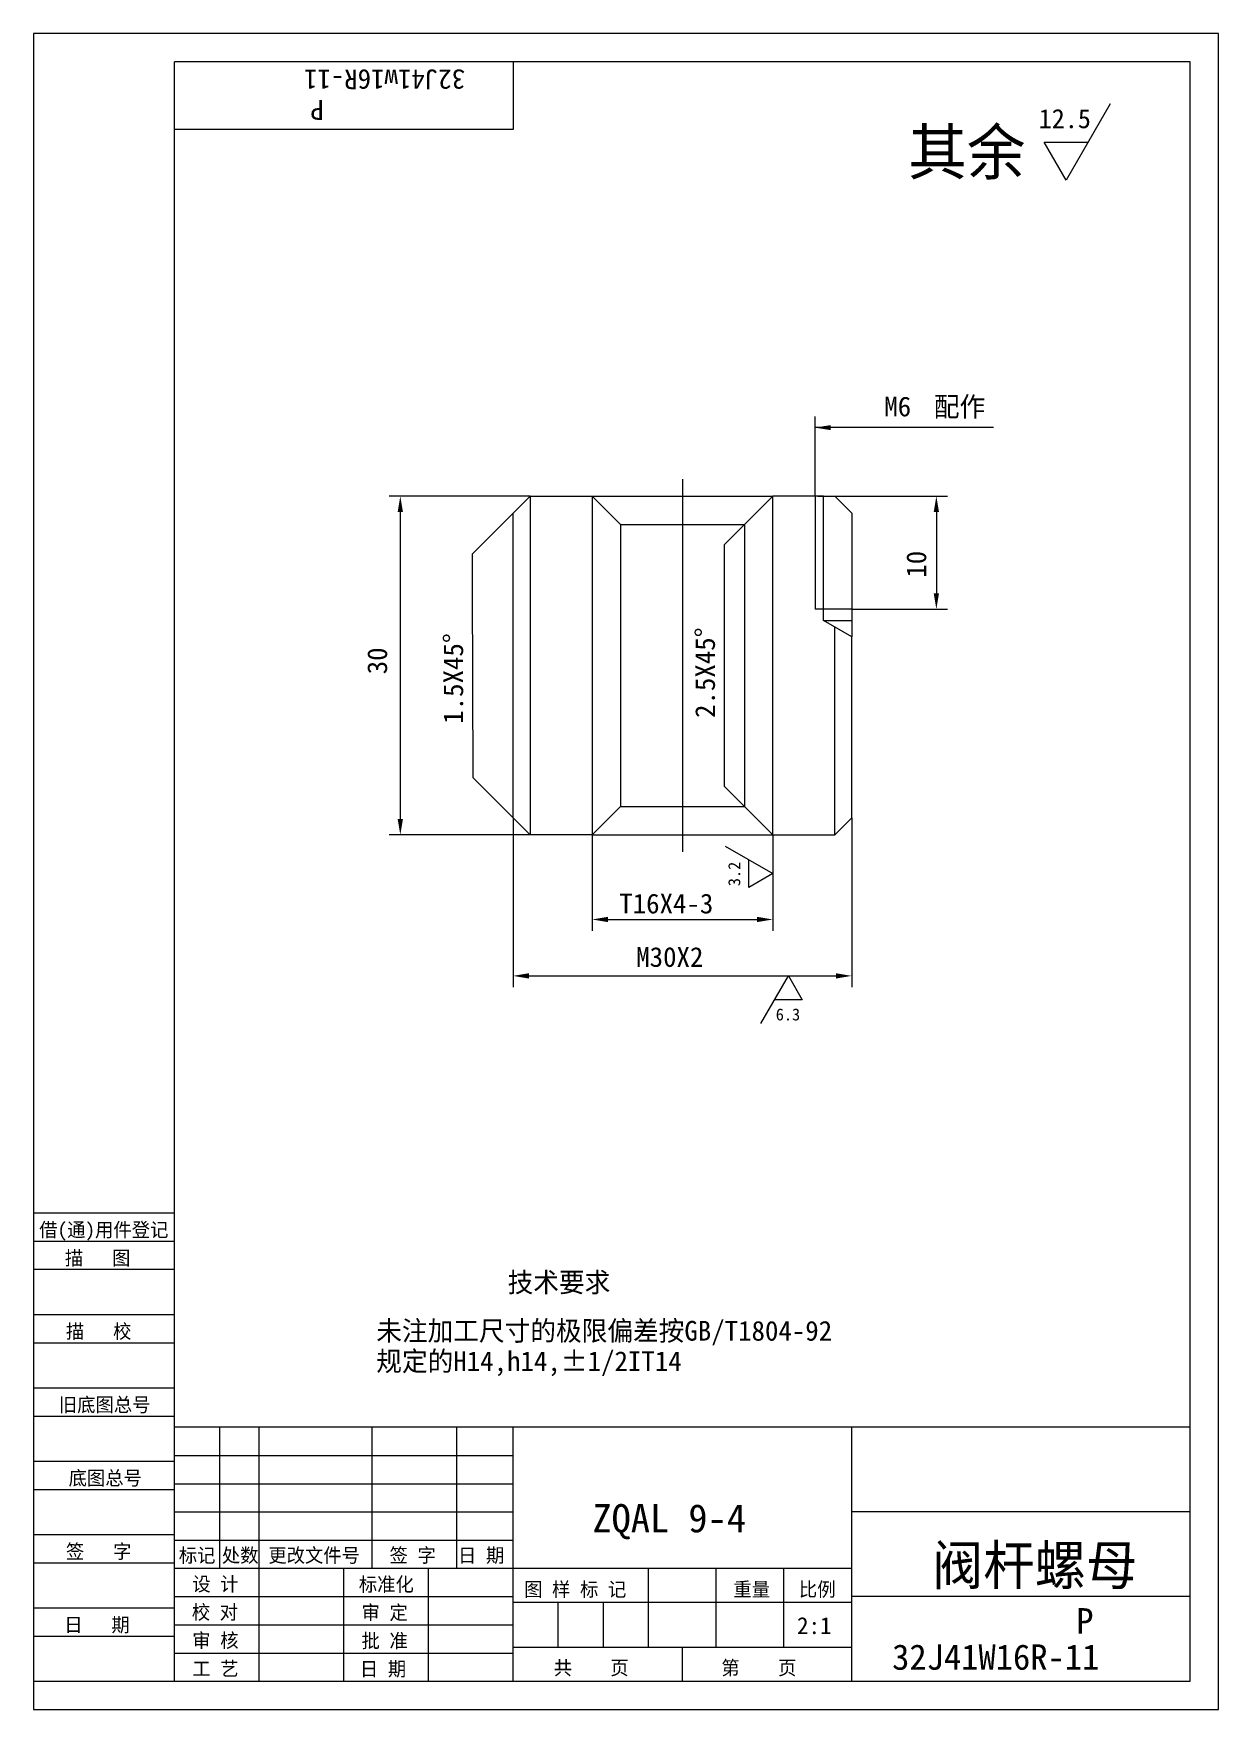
# Model space of a CAD drawing. Header units: metres. Extents: x 0 to 210, y 0 to 297.
import ezdxf

# ---------------------------------------------------------------- set-up
doc = ezdxf.new("R2010")
doc.units = ezdxf.units.M
for name, color, linetype in [('C', 6, 'Continuous'), ('D', 1, 'Continuous'), ('FL', 5, 'Continuous'), ('HA', 5, 'Continuous'), ('T', 7, 'Continuous'), ('TL', 4, 'Continuous')]:
    doc.layers.add(name, color=color, linetype=linetype)

# ---------------------------------------------------------------- blocks, each defined once
blk = doc.blocks.new('TUKUN4')
at = {"layer": 'FL'}
for p, q in [((0, 297), (0, 0)), ((210, 297), (0, 297)), ((210, 0), (210, 297)), ((0, 78), (25, 78)), ((0, 70), (25, 70)), ((0, 65), (25, 65)), ((0, 57), (25, 57)), ((0, 52), (25, 52)), ((33, 25), (33, 50)), ((40, 5), (40, 50)), ((60, 25), (60, 50)), ((75, 25), (75, 50)), ((25, 45), (85, 45)), ((0, 44), (25, 44)), ((0, 39), (25, 39)), ((25, 40), (85, 40)), ((25, 35), (85, 35)), ((0, 31), (25, 31)), ((25, 30), (85, 30)), ((0, 26), (25, 26)), ((70, 5), (70, 25)), ((0, 18), (25, 18)), ((25, 20), (85, 20)), ((25, 15), (85, 15)), ((0, 13), (25, 13)), ((25, 10), (85, 10)), ((0, 0), (210, 0))]:
    blk.add_line(p, q, dxfattribs=at)
at = {"layer": 'TL'}
for p, q in [((25, 5), (25, 292)), ((205, 292), (25, 292)), ((85, 292), (85, 280)), ((205, 5), (205, 292)), ((85, 280), (25, 280)), ((0, 88), (25, 88)), ((0, 83), (25, 83)), ((205, 50), (25, 50)), ((85, 5), (85, 50)), ((145, 5), (145, 50)), ((205, 35), (145, 35)), ((145, 25), (25, 25)), ((55, 5), (55, 25)), ((109, 11), (109, 25)), ((121, 11), (121, 25)), ((133, 11), (133, 25)), ((85, 19), (145, 19)), ((93, 11), (93, 19)), ((101, 11), (101, 19)), ((205, 20), (145, 20)), ((145, 11), (85, 11)), ((115, 5), (115, 11)), ((0, 5), (205, 5))]:
    blk.add_line(p, q, dxfattribs=at)
at = {"layer": 'T'}
for s, p in [('借(通)用件登记', (1, 83.76)), ('描   图', (5.56, 78.76)), ('描   校', (5.74, 65.76)), ('旧底图总号', (4.49, 52.76)), ('底图总号', (6.22, 39.76)), ('签   字', (5.74, 26.76)), ('标记', (25.75, 26.07)), ('处数', (33.38, 26.07)), ('更改文件号', (41.61, 26.07)), ('签 字', (63.1, 26.07)), ('日 期', (75.23, 26.07)), ('设 计', (28.14, 20.99)), ('标准化', (57.65, 20.93)), ('图 样 标 记', (86.95, 20.04)), ('重量', (124.03, 20.04)), ('比例', (135.64, 20.04)), ('校 对', (28.05, 15.99)), ('审 定', (58.13, 15.93)), ('日   期', (5.45, 13.76)), ('审 核', (28.14, 10.99)), ('批 准', (58.13, 10.93)), ('共    页', (92.18, 6.13)), ('第    页', (121.9, 6.13)), ('工 艺', (28.14, 5.99)), ('日 期', (57.84, 5.93))]:
    blk.add_text(s, height=2.5, dxfattribs=at).set_placement(p)

msp = doc.modelspace()

# ---------------------------------------------------------------- linework, layer by layer
at = {"layer": 'C'}
msp.add_lwpolyline([(115, 218), (115, 152)], dxfattribs=at)
at = {"layer": 'D'}
for p, q in [((190.81, 284.52), (183, 271)), ((183, 271), (179.1, 277.76)), ((179.1, 277.76), (186.9, 277.76)), ((138.5, 225.54), (138.5, 229.16)), ((138.5, 215), (138.5, 229.06)), ((170.1, 227.16), (138.5, 227.16)), ((88, 215), (63, 215)), ((142, 215), (162, 215)), ((65, 212.2), (65, 157.8)), ((85, 212), (77.8, 204.8)), ((160, 212.2), (160, 197.8)), ((126, 210), (122.46, 206.46)), ((122.46, 163.54), (122.46, 206.46)), ((77.8, 199.01), (77.8, 204.8)), ((77.93, 165.07), (77.8, 199.01)), ((145, 195), (162, 195)), ((79.34, 163.66), (77.93, 165.07)), ((85, 158), (79.34, 163.66)), ((126, 160), (122.46, 163.54)), ((85, 158), (85, 128)), ((145, 158), (145, 128)), ((88, 155), (63, 155)), ((99, 155), (99, 138)), ((131, 155), (131, 138)), ((122.55, 153), (131, 148.12)), ((126.78, 145.68), (126.78, 150.56)), ((131, 148.12), (126.78, 145.68)), ((101.8, 140), (128.2, 140)), ((87.8, 130), (142.2, 130)), ((128.89, 121.55), (133.77, 130)), ((133.77, 130), (136.21, 125.78)), ((136.21, 125.78), (131.33, 125.78))]:
    msp.add_line(p, q, dxfattribs=at)
for points in [[(141.3, 226.71), (138.5, 227.16), (141.3, 227.61)], [(64.53, 212.2), (65.47, 212.2), (65, 215)], [(159.53, 212.2), (160.47, 212.2), (160, 215)], [(159.53, 197.8), (160.47, 197.8), (160, 195)], [(64.53, 157.8), (65.47, 157.8), (65, 155)], [(101.8, 140.47), (101.8, 139.53), (99, 140)], [(128.2, 140.47), (128.2, 139.53), (131, 140)], [(87.8, 130.47), (87.8, 129.53), (85, 130)], [(142.2, 130.47), (142.2, 129.53), (145, 130)]]:
    msp.add_solid(points, dxfattribs=at)
at = {"layer": 'HA'}
for p, q in [((88, 215), (88, 155)), ((99, 215), (99, 155)), ((131, 155), (131, 215)), ((138.5, 215), (138.5, 195)), ((142, 155), (142, 191.85))]:
    msp.add_line(p, q, dxfattribs=at)
at = {"layer": 'TL'}
for p, q in [((99, 215), (131, 215)), ((104, 210), (126, 210)), ((140, 193), (145, 193)), ((104, 160), (126, 160)), ((99, 155), (131, 155))]:
    msp.add_line(p, q, dxfattribs=at)
msp.add_lwpolyline([(99, 155), (88, 155), (85, 158), (85, 212), (88, 215), (99, 215), (104, 210), (104, 160)], close=True, dxfattribs=at)
for points in [[(131, 215), (126, 210), (126, 160), (131, 155), (142, 155), (145, 158), (145, 190.11), (140, 193), (140, 215), (131, 215)], [(139, 215), (142, 215), (145, 212), (145, 190.11)], [(145, 195), (138.5, 195)]]:
    msp.add_lwpolyline(points, dxfattribs=at)

# ---------------------------------------------------------------- block references
at = {"layer": 'D'}
msp.add_blockref('TUKUN4', (0, 0), dxfattribs=at)

# ---------------------------------------------------------------- texts
for s, height, rotation, p in [('32J41w16R-11', 3.5, 180, (76.49, 290.62)), ('P', 3.5, 180, (51.45, 285.19)), ('10', 3.5, 90, (158.2, 200.57)), ('1.5X45%%d', 3.5, 90, (76.14, 174.68)), ('2.5X45%%d', 3.5, 90, (120.76, 175.71)), ('30', 3.5, 90, (62.66, 183.45)), ('3.2', 2.12, 90, (125.24, 145.9))]:
    msp.add_text(s, height=height, rotation=rotation, dxfattribs=at).set_placement(p)
for s, height, p in [('12.5', 3.4, (178.14, 280.22)), ('其余', 8, (155, 272)), ('M6', 3.5, (150.77, 229.16)), ('配作', 3.5, (159.55, 229.13)), ('T16X4-3', 3.5, (103.81, 141.07)), ('M30X2', 3.5, (106.81, 131.6)), ('6.3', 2.12, (131.54, 122.11)), ('技术要求', 3.5, (84.02, 73.95)), ('  未注加工尺寸的极限偏差按GB/T1804-92', 3.5, (55.98, 65.36)), ('  规定的H14,h14,%%P1/2IT14', 3.5, (55.98, 59.97)), ('ZQAL 9-4', 5, (99.05, 31.39)), ('阀杆螺母', 7, (159.22, 22.08)), ('P', 4.5, (184.79, 13.46)), ('2:1', 3, (135.31, 13.36)), ('32J41W16R-11', 4.5, (152.16, 7.04))]:
    msp.add_text(s, height=height, dxfattribs=at).set_placement(p)

doc.saveas('drawing.dxf')
